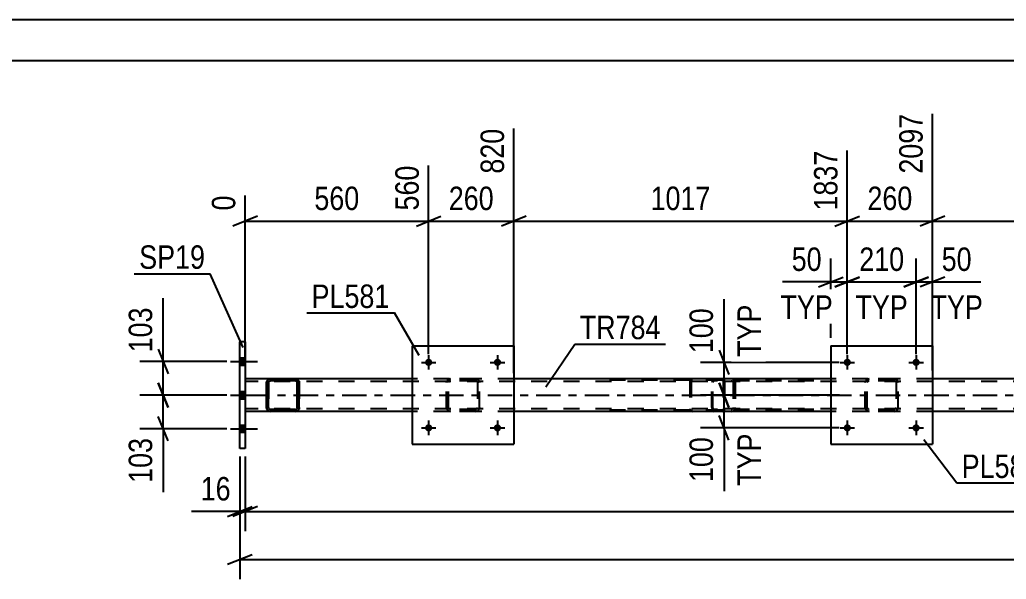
# Model space of a CAD drawing. Header units: millimetres. Extents: x 0 to 841, y 0 to 594.
# Drawn here: x 65.4 to 185.8, y 525.7 to 594 of the extents above; entities that cross this region are included whole.
import ezdxf

# ---------------------------------------------------------------- set-up
doc = ezdxf.new("R2010")
doc.units = ezdxf.units.MM
doc.linetypes.add('DXK_LINE_DOT2', pattern=[3.9198, 1.9599, -1.9599])
doc.linetypes.add('DXK_LINE_DOT3', pattern=[5.9187, 2.979, -0.9799, 0.9799, -0.9799])
doc.styles.add('Arial Narrow', font='ARIALN.TTF', dxfattribs={"height": 0.2})

# ---------------------------------------------------------------- blocks, each defined once
blk = doc.blocks.new('Unknown-318885327-1133')
at = {"color": 5, "linetype": 'Continuous'}
for p, q in [((841, 594), (0, 594)), ((836, 589), (5, 589))]:
    blk.add_line(p, q, dxfattribs=at)
blk = doc.blocks.new('Part-318885327-2952 - 2884')
at = {"color": 2, "linetype": 'Continuous'}
for p, q in [((164.42, 554.17), (164.42, 542.17)), ((164.42, 554.17), (176.82, 554.17)), ((176.82, 554.17), (176.82, 542.17)), ((164.42, 542.17), (176.82, 542.17))]:
    blk.add_line(p, q, dxfattribs=at)
blk = doc.blocks.new('Part-318885327-2953 - 2884')
at = {"color": 7, "linetype": 'DXK_LINE_DOT2'}
for p, q in [((117.84, 550.13), (118.02, 550.17)), ((118.02, 550.17), (117.84, 550.13)), ((121.06, 550.17), (118.02, 550.17)), ((121.06, 550.17), (121.24, 550.13)), ((121.24, 550.13), (121.06, 550.17)), ((117.54, 549.69), (117.58, 549.87)), ((117.58, 549.87), (117.54, 549.69)), ((117.54, 546.65), (117.54, 549.69)), ((117.78, 549.69), (117.8, 549.78)), ((117.78, 546.65), (117.78, 549.69)), ((117.8, 549.78), (117.85, 549.86)), ((117.85, 549.86), (117.93, 549.91)), ((117.93, 549.91), (118.02, 549.93)), ((121.06, 549.93), (118.02, 549.93)), ((121.06, 549.93), (121.15, 549.91)), ((121.15, 549.91), (121.23, 549.86)), ((121.23, 549.86), (121.28, 549.78)), ((121.28, 549.78), (121.3, 549.69)), ((121.3, 549.69), (121.3, 546.65)), ((121.5, 549.87), (121.54, 549.69)), ((121.54, 549.69), (121.5, 549.87)), ((121.54, 546.65), (121.54, 549.69)), ((117.58, 546.46), (117.54, 546.65)), ((117.54, 546.65), (117.58, 546.46)), ((117.8, 546.55), (117.78, 546.65)), ((117.85, 546.48), (117.8, 546.55)), ((117.93, 546.42), (117.85, 546.48)), ((121.23, 546.48), (121.15, 546.42)), ((121.28, 546.55), (121.23, 546.48)), ((121.3, 546.65), (121.28, 546.55)), ((121.54, 546.65), (121.5, 546.46)), ((121.5, 546.46), (121.54, 546.65)), ((118.02, 546.17), (117.84, 546.2)), ((117.84, 546.2), (118.02, 546.17)), ((118.02, 546.41), (117.93, 546.42)), ((121.06, 546.41), (118.02, 546.41)), ((121.06, 546.17), (118.02, 546.17)), ((121.15, 546.42), (121.06, 546.41)), ((121.24, 546.2), (121.06, 546.17)), ((121.06, 546.17), (121.24, 546.2))]:
    blk.add_line(p, q, dxfattribs=at)
at = {"color": 7, "linetype": 'DXK_LINE_DOT3'}
blk.add_line((119.54, 548.17), (119.54, 548.17), dxfattribs=at)
at = {"color": 7, "linetype": 'DXK_LINE_DOT2'}
for centre, start, end in [((118.02, 549.69), 112.5, 157.5), ((118.02, 549.69), 112.5, 157.5), ((121.06, 549.69), 22.5, 67.5), ((121.06, 549.69), 22.5, 67.5), ((118.02, 546.65), 202.5, 247.5), ((118.02, 546.65), 202.5, 247.5), ((121.06, 546.65), 292.5, 337.5), ((121.06, 546.65), 292.5, 337.5)]:
    blk.add_arc(centre, 0.48, start, end, dxfattribs=at)
blk = doc.blocks.new('Part-318885327-2958 - 2884')
at = {"color": 2, "linetype": 'Continuous'}
for p, q in [((113.34, 554.17), (113.34, 542.17)), ((113.34, 554.17), (125.74, 554.17)), ((125.74, 554.17), (125.74, 542.17)), ((113.34, 542.17), (125.74, 542.17))]:
    blk.add_line(p, q, dxfattribs=at)
blk = doc.blocks.new('Part-318885327-2959 - 2884')
at = {"color": 2, "linetype": 'Continuous'}
for p, q in [((96.04, 550.17), (95.86, 550.13)), ((99.08, 550.17), (96.04, 550.17)), ((99.27, 550.13), (99.08, 550.17)), ((95.6, 549.87), (95.56, 549.69)), ((95.56, 546.65), (95.56, 549.69)), ((95.56, 549.69), (95.56, 549.69)), ((95.8, 549.69), (95.82, 549.78)), ((95.8, 546.65), (95.8, 549.69)), ((95.8, 549.69), (95.8, 549.69)), ((95.82, 549.78), (95.87, 549.86)), ((95.87, 549.86), (95.95, 549.91)), ((95.95, 549.91), (96.04, 549.93)), ((99.08, 549.93), (96.04, 549.93)), ((99.08, 549.93), (99.17, 549.91)), ((99.17, 549.91), (99.25, 549.86)), ((99.25, 549.86), (99.3, 549.78)), ((99.3, 549.78), (99.32, 549.69)), ((99.32, 546.65), (99.32, 549.69)), ((99.32, 549.69), (99.32, 549.69)), ((99.56, 549.69), (99.53, 549.87)), ((99.56, 546.65), (99.56, 549.69)), ((99.56, 549.69), (99.56, 549.69)), ((95.56, 546.65), (95.56, 546.65)), ((95.56, 546.65), (95.6, 546.46)), ((95.8, 546.65), (95.8, 546.65)), ((95.82, 546.55), (95.8, 546.65)), ((95.82, 546.55), (95.87, 546.48)), ((95.87, 546.48), (95.95, 546.42)), ((99.17, 546.42), (99.25, 546.48)), ((99.3, 546.55), (99.25, 546.48)), ((99.32, 546.65), (99.3, 546.55)), ((99.32, 546.65), (99.32, 546.65)), ((99.53, 546.46), (99.56, 546.65)), ((99.56, 546.65), (99.56, 546.65)), ((95.86, 546.2), (96.04, 546.17)), ((96.04, 546.41), (95.95, 546.42)), ((99.08, 546.41), (96.04, 546.41)), ((99.08, 546.17), (96.04, 546.17)), ((99.08, 546.41), (99.17, 546.42)), ((99.08, 546.17), (99.27, 546.2))]:
    blk.add_line(p, q, dxfattribs=at)
at = {"color": 7, "linetype": 'DXK_LINE_DOT2'}
for p, q in [((95.86, 550.13), (96.04, 550.17)), ((99.08, 550.17), (99.27, 550.13)), ((95.56, 549.69), (95.6, 549.87)), ((95.56, 546.65), (95.56, 549.69)), ((95.82, 549.78), (95.8, 549.69)), ((95.8, 549.69), (95.8, 546.65)), ((95.82, 549.78), (95.82, 549.78)), ((95.87, 549.86), (95.87, 549.86)), ((95.95, 549.91), (95.95, 549.91)), ((99.08, 549.93), (99.08, 549.93)), ((99.17, 549.91), (99.17, 549.91)), ((99.25, 549.86), (99.25, 549.86)), ((99.32, 549.69), (99.3, 549.78)), ((99.32, 549.69), (99.32, 546.65)), ((99.53, 549.87), (99.56, 549.69)), ((99.56, 549.69), (99.56, 546.65)), ((95.6, 546.46), (95.56, 546.65)), ((95.8, 546.65), (95.82, 546.55)), ((95.82, 546.55), (95.82, 546.55)), ((99.3, 546.55), (99.32, 546.65)), ((99.56, 546.65), (99.53, 546.46)), ((96.04, 546.17), (95.86, 546.2)), ((99.08, 546.41), (99.08, 546.41)), ((99.27, 546.2), (99.08, 546.17))]:
    blk.add_line(p, q, dxfattribs=at)
at = {"color": 2, "linetype": 'Continuous'}
for centre, start, end in [((96.04, 549.69), 112.5, 157.5), ((99.08, 549.69), 22.5, 67.5), ((96.04, 546.65), 202.5, 247.5), ((99.08, 546.65), 292.5, 337.5)]:
    blk.add_arc(centre, 0.48, start, end, dxfattribs=at)
at = {"color": 7, "linetype": 'DXK_LINE_DOT2'}
for centre, start, end in [((96.04, 549.69), 112.5, 157.5), ((99.08, 549.69), 22.5, 67.5), ((96.04, 546.65), 202.5, 247.5), ((99.08, 546.65), 292.5, 337.5)]:
    blk.add_arc(centre, 0.48, start, end, dxfattribs=at)
blk = doc.blocks.new('Part-318885327-2979 - 2884')
at = {"color": 7, "linetype": 'DXK_LINE_DOT2'}
for p, q in [((168.92, 550.13), (169.1, 550.17)), ((169.1, 550.17), (168.92, 550.13)), ((172.14, 550.17), (169.1, 550.17)), ((172.14, 550.17), (172.32, 550.13)), ((172.32, 550.13), (172.14, 550.17)), ((168.62, 549.69), (168.66, 549.87)), ((168.66, 549.87), (168.62, 549.69)), ((168.62, 546.65), (168.62, 549.69)), ((168.86, 549.69), (168.88, 549.78)), ((168.86, 546.65), (168.86, 549.69)), ((168.88, 549.78), (168.93, 549.86)), ((168.93, 549.86), (169.01, 549.91)), ((169.01, 549.91), (169.1, 549.93)), ((172.14, 549.93), (169.1, 549.93)), ((172.14, 549.93), (172.23, 549.91)), ((172.23, 549.91), (172.31, 549.86)), ((172.31, 549.86), (172.36, 549.78)), ((172.36, 549.78), (172.38, 549.69)), ((172.38, 549.69), (172.38, 546.65)), ((172.58, 549.87), (172.62, 549.69)), ((172.62, 549.69), (172.58, 549.87)), ((172.62, 546.65), (172.62, 549.69)), ((168.66, 546.46), (168.62, 546.65)), ((168.62, 546.65), (168.66, 546.46)), ((168.88, 546.55), (168.86, 546.65)), ((168.93, 546.48), (168.88, 546.55)), ((169.01, 546.42), (168.93, 546.48)), ((172.31, 546.48), (172.23, 546.42)), ((172.36, 546.55), (172.31, 546.48)), ((172.38, 546.65), (172.36, 546.55)), ((172.62, 546.65), (172.58, 546.46)), ((172.58, 546.46), (172.62, 546.65)), ((169.1, 546.17), (168.92, 546.2)), ((168.92, 546.2), (169.1, 546.17)), ((169.1, 546.41), (169.01, 546.42)), ((172.14, 546.41), (169.1, 546.41)), ((172.14, 546.17), (169.1, 546.17)), ((172.23, 546.42), (172.14, 546.41)), ((172.32, 546.2), (172.14, 546.17)), ((172.14, 546.17), (172.32, 546.2))]:
    blk.add_line(p, q, dxfattribs=at)
at = {"color": 7, "linetype": 'DXK_LINE_DOT3'}
blk.add_line((170.62, 548.17), (170.62, 548.17), dxfattribs=at)
at = {"color": 7, "linetype": 'DXK_LINE_DOT2'}
for centre, start, end in [((169.1, 549.69), 112.5, 157.5), ((169.1, 549.69), 112.5, 157.5), ((172.14, 549.69), 22.5, 67.5), ((172.14, 549.69), 22.5, 67.5), ((169.1, 546.65), 202.5, 247.5), ((169.1, 546.65), 202.5, 247.5), ((172.14, 546.65), 292.5, 337.5), ((172.14, 546.65), 292.5, 337.5)]:
    blk.add_arc(centre, 0.48, start, end, dxfattribs=at)
blk = doc.blocks.new('Bolt-318885327-2934 - 2884')
at = {"linetype": 'Continuous'}
for points in [[(115.78, 544.17, -1), (114.9, 544.17, -1)], [(124.18, 544.17, -1), (123.3, 544.17, -1)]]:
    blk.add_hatch(color=1, dxfattribs=at).paths.add_polyline_path(points)
at = {"color": 1, "linetype": 'Continuous'}
for p, q in [((114.46, 544.17), (116.22, 544.17)), ((115.34, 545.05), (115.34, 543.29)), ((122.86, 544.17), (124.62, 544.17)), ((123.74, 545.05), (123.74, 543.29))]:
    blk.add_line(p, q, dxfattribs=at)
blk = doc.blocks.new('Bolt-318885327-2935 - 2884')
at = {"linetype": 'Continuous'}
for points in [[(115.78, 552.17, -1), (114.9, 552.17, -1)], [(124.18, 552.17, -1), (123.3, 552.17, -1)]]:
    blk.add_hatch(color=1, dxfattribs=at).paths.add_polyline_path(points)
at = {"color": 1, "linetype": 'Continuous'}
for p, q in [((115.34, 553.05), (115.34, 551.29)), ((123.74, 553.05), (123.74, 551.29)), ((114.46, 552.17), (116.22, 552.17)), ((122.86, 552.17), (124.62, 552.17))]:
    blk.add_line(p, q, dxfattribs=at)
blk = doc.blocks.new('Bolt-318885327-2940 - 2884')
at = {"linetype": 'Continuous'}
for points in [[(166.86, 544.17, -1), (165.98, 544.17, -1)], [(175.26, 544.17, -1), (174.38, 544.17, -1)]]:
    blk.add_hatch(color=1, dxfattribs=at).paths.add_polyline_path(points)
at = {"color": 1, "linetype": 'Continuous'}
for p, q in [((165.54, 544.17), (167.3, 544.17)), ((166.42, 545.05), (166.42, 543.29)), ((173.94, 544.17), (175.7, 544.17)), ((174.82, 545.05), (174.82, 543.29))]:
    blk.add_line(p, q, dxfattribs=at)
blk = doc.blocks.new('Bolt-318885327-2941 - 2884')
at = {"linetype": 'Continuous'}
for points in [[(166.86, 552.17, -1), (165.98, 552.17, -1)], [(175.26, 552.17, -1), (174.38, 552.17, -1)]]:
    blk.add_hatch(color=1, dxfattribs=at).paths.add_polyline_path(points)
at = {"color": 1, "linetype": 'Continuous'}
for p, q in [((166.42, 553.05), (166.42, 551.29)), ((174.82, 553.05), (174.82, 551.29)), ((165.54, 552.17), (167.3, 552.17)), ((173.94, 552.17), (175.7, 552.17))]:
    blk.add_line(p, q, dxfattribs=at)
blk = doc.blocks.new('Part-318885327-3022 - 2884')
at = {"color": 7, "linetype": 'DXK_LINE_DOT2'}
for p, q in [((151.11, 550.17), (135.78, 550.17)), ((147.53, 550.17), (147.4, 550.14)), ((151.24, 550.14), (151.11, 550.17)), ((151.11, 550.01), (135.78, 550.01)), ((147.22, 549.97), (147.19, 549.85)), ((147.19, 549.85), (147.19, 546.49)), ((147.36, 549.85), (147.37, 549.91)), ((147.36, 549.85), (147.36, 546.49)), ((147.37, 549.91), (147.41, 549.96)), ((147.41, 549.96), (147.46, 549.99)), ((147.46, 549.99), (147.53, 550.01)), ((151.11, 550.01), (151.17, 549.99)), ((151.17, 549.99), (151.19, 549.98)), ((151.19, 549.98), (151.23, 549.96)), ((151.23, 549.96), (151.26, 549.91)), ((151.26, 549.91), (151.28, 549.85)), ((151.28, 549.85), (151.28, 546.49)), ((151.45, 549.85), (151.42, 549.97)), ((151.45, 549.85), (151.45, 546.49)), ((147.19, 546.49), (147.22, 546.36)), ((147.37, 546.43), (147.36, 546.49)), ((151.28, 546.49), (151.26, 546.43)), ((151.42, 546.36), (151.45, 546.49)), ((151.11, 546.33), (135.78, 546.33)), ((151.11, 546.17), (135.78, 546.17)), ((147.41, 546.37), (147.37, 546.43)), ((147.4, 546.19), (147.53, 546.17)), ((147.41, 546.37), (147.44, 546.35)), ((147.44, 546.35), (147.46, 546.34)), ((147.46, 546.34), (147.53, 546.33)), ((151.17, 546.34), (151.11, 546.33)), ((151.11, 546.17), (151.24, 546.19)), ((151.23, 546.37), (151.17, 546.34)), ((151.26, 546.43), (151.23, 546.37))]:
    blk.add_line(p, q, dxfattribs=at)
for centre, start, end in [((147.52, 549.83), 110.7583, 155.68), ((151.12, 549.83), 24.32, 69.2417), ((147.52, 546.5), 204.32, 249.2417), ((151.12, 546.5), 290.7583, 335.68)]:
    blk.add_arc(centre, 0.331, start, end, dxfattribs=at)
blk = doc.blocks.new('Part-318885327-3027 - 2884')
at = {"color": 2, "linetype": 'Continuous'}
for p, q in [((92.95, 554.67), (92.31, 554.67)), ((92.31, 541.67), (92.31, 554.67)), ((92.95, 554.67), (92.95, 541.67)), ((92.95, 541.67), (92.31, 541.67))]:
    blk.add_line(p, q, dxfattribs=at)
blk = doc.blocks.new('Part-318885327-3029 - 2884')
at = {"color": 7, "linetype": 'DXK_LINE_DOT2'}
for p, q in [((150.07, 550.13), (149.98, 550.03)), ((150.17, 550.17), (150.07, 550.13)), ((162.33, 550.17), (150.17, 550.17)), ((151.45, 549.93), (151.45, 550.17)), ((152.45, 550.13), (152.26, 550.17)), ((149.92, 549.87), (149.9, 549.69)), ((149.9, 546.65), (149.9, 549.69)), ((149.98, 550.03), (149.92, 549.87)), ((150.03, 549.69), (150.04, 549.78)), ((150.03, 546.65), (150.03, 549.69)), ((150.04, 549.78), (150.07, 549.86)), ((150.07, 549.86), (150.12, 549.91)), ((150.12, 549.91), (150.17, 549.93)), ((162.33, 549.93), (150.17, 549.93)), ((152.26, 549.93), (152.36, 549.91)), ((152.36, 549.91), (152.44, 549.86)), ((152.44, 549.86), (152.49, 549.78)), ((152.49, 549.78), (152.51, 549.69)), ((152.51, 549.69), (152.51, 546.65)), ((152.75, 549.77), (152.73, 549.87)), ((152.76, 549.69), (152.75, 549.77)), ((152.76, 549.69), (152.76, 546.65)), ((149.9, 546.65), (149.92, 546.46)), ((150.04, 546.55), (150.03, 546.65)), ((150.07, 546.48), (150.04, 546.55)), ((150.12, 546.42), (150.07, 546.48)), ((152.44, 546.48), (152.36, 546.42)), ((152.49, 546.55), (152.44, 546.48)), ((152.51, 546.65), (152.49, 546.55)), ((152.73, 546.46), (152.75, 546.56)), ((152.75, 546.56), (152.76, 546.65)), ((149.92, 546.46), (149.98, 546.31)), ((149.98, 546.31), (150.07, 546.2)), ((150.07, 546.2), (150.17, 546.17)), ((150.17, 546.41), (150.12, 546.42)), ((162.33, 546.41), (150.17, 546.41)), ((162.33, 546.17), (150.17, 546.17)), ((151.45, 546.17), (151.45, 546.41)), ((152.36, 546.42), (152.26, 546.41)), ((152.26, 546.17), (152.45, 546.2))]:
    blk.add_line(p, q, dxfattribs=at)
for centre, start, end in [((152.28, 549.67), 23.8494, 68.8059), ((152.28, 546.66), 291.1941, 336.1506)]:
    blk.add_arc(centre, 0.492, start, end, dxfattribs=at)
blk = doc.blocks.new('Part-318885327-3094 - 2884')
at = {"color": 2, "linetype": 'Continuous'}
for p, q in [((113.34, 550.17), (92.95, 550.17)), ((164.42, 550.17), (125.74, 550.17)), ((215.5, 550.17), (176.82, 550.17)), ((96.04, 546.17), (92.95, 546.17)), ((113.34, 546.17), (99.09, 546.17)), ((164.42, 546.17), (125.74, 546.17)), ((215.5, 546.17), (176.82, 546.17))]:
    blk.add_line(p, q, dxfattribs=at)
at = {"color": 7, "linetype": 'DXK_LINE_DOT2'}
for p, q in [((92.95, 550.17), (92.95, 546.17)), ((125.74, 550.17), (113.34, 550.17)), ((176.82, 550.17), (164.42, 550.17)), ((756.99, 549.85), (92.95, 549.85)), ((756.99, 546.49), (92.95, 546.49)), ((99.09, 546.17), (96.04, 546.17)), ((125.74, 546.17), (113.34, 546.17)), ((176.82, 546.17), (164.42, 546.17))]:
    blk.add_line(p, q, dxfattribs=at)
at = {"color": 7, "linetype": 'DXK_LINE_DOT3'}
blk.add_line((92.95, 548.17), (756.99, 548.17), dxfattribs=at)
blk = doc.blocks.new('Bolt-318885327-3095 - 2884')
at = {"linetype": 'Continuous'}
for points in [[(92.95, 551.83), (92.95, 552.71), (92.31, 552.71), (92.31, 551.83)], [(92.95, 551.83), (92.95, 552.71), (92.31, 552.71), (92.31, 551.83)], [(92.95, 551.83), (92.95, 552.71), (92.31, 552.71), (92.31, 551.83)], [(92.95, 547.73), (92.95, 548.61), (92.31, 548.61), (92.31, 547.73)], [(92.95, 547.73), (92.95, 548.61), (92.31, 548.61), (92.31, 547.73)], [(92.95, 543.63), (92.95, 544.51), (92.31, 544.51), (92.31, 543.63)], [(92.95, 543.63), (92.95, 544.51), (92.31, 544.51), (92.31, 543.63)], [(92.95, 543.63), (92.95, 544.51), (92.31, 544.51), (92.31, 543.63)]]:
    blk.add_hatch(color=1, dxfattribs=at).paths.add_polyline_path(points)
at = {"color": 1, "linetype": 'Continuous'}
for p, q in [((92.31, 552.71), (92.95, 552.71)), ((92.31, 552.71), (92.95, 552.71)), ((92.31, 552.71), (92.95, 552.71)), ((91.15, 552.27), (94.47, 552.27)), ((91.15, 552.27), (94.47, 552.27)), ((91.15, 552.27), (94.47, 552.27)), ((92.31, 551.83), (92.95, 551.83)), ((92.31, 551.83), (92.95, 551.83)), ((92.31, 551.83), (92.95, 551.83)), ((91.15, 548.17), (94.47, 548.17)), ((91.15, 548.17), (94.47, 548.17)), ((92.31, 548.61), (92.95, 548.61)), ((92.31, 548.61), (92.95, 548.61)), ((92.31, 547.73), (92.95, 547.73)), ((92.31, 547.73), (92.95, 547.73)), ((91.15, 544.07), (94.47, 544.07)), ((91.15, 544.07), (94.47, 544.07)), ((91.15, 544.07), (94.47, 544.07)), ((92.31, 544.51), (92.95, 544.51)), ((92.31, 544.51), (92.95, 544.51)), ((92.31, 544.51), (92.95, 544.51)), ((92.31, 543.63), (92.95, 543.63)), ((92.31, 543.63), (92.95, 543.63)), ((92.31, 543.63), (92.95, 543.63))]:
    blk.add_line(p, q, dxfattribs=at)
blk = doc.blocks.new('StraightDimension-318885327-8486 - 2884')
at = {"color": 7, "linetype": 'Continuous'}
for p, q in [((115.34, 553.17), (115.34, 576.2)), ((92.95, 551.78), (92.95, 572.54)), ((94.45, 570.01), (91.45, 568.81)), ((92.95, 569.41), (115.34, 569.41)), ((113.84, 568.81), (116.84, 570.01))]:
    blk.add_line(p, q, dxfattribs=at)
at = {"color": 0}
blk.add_wipeout([(107.49, 570.16), (107.49, 574.36), (100.8, 574.36), (100.8, 570.16)], dxfattribs=at)
at = {"color": 3, "style": 'Arial Narrow'}
blk.add_text('560', height=2.863, dxfattribs=at).set_placement((101.4, 570.76))
at = {"color": 0, "linetype": 'Continuous'}
for points in [[(114.74, 576.8), (110.54, 576.8), (110.54, 570.11), (114.74, 570.11)], [(92.35, 573.14), (88.15, 573.14), (88.15, 570.11), (92.35, 570.11)]]:
    blk.add_wipeout(points, dxfattribs=at)
at = {"color": 3, "linetype": 'Continuous', "style": 'Arial Narrow'}
for s, height, p in [('560', 2.863, (114.14, 570.71)), ('0', 2.86, (91.75, 570.71))]:
    blk.add_text(s, height=height, rotation=90.0002, dxfattribs=at).set_placement(p)
blk = doc.blocks.new('StraightDimension-318885327-3131 - 2884')
at = {"color": 7, "linetype": 'Continuous'}
for p, q in [((92.31, 540.67), (92.31, 525.69)), ((93.81, 528.69), (90.81, 527.49)), ((92.31, 528.09), (799.55, 528.09))]:
    blk.add_line(p, q, dxfattribs=at)
blk = doc.blocks.new('StraightDimension-318885327-3715 - 2884')
at = {"color": 7, "linetype": 'Continuous'}
for p, q in [((92.95, 540.67), (92.95, 531.56)), ((94.45, 534.56), (91.45, 533.36)), ((92.95, 533.96), (798.91, 533.96))]:
    blk.add_line(p, q, dxfattribs=at)
blk = doc.blocks.new('StraightDimension-318885327-3725 - 2884')
at = {"color": 7, "linetype": 'Continuous'}
for p, q in [((92.31, 540.67), (92.31, 531.56)), ((92.95, 540.67), (92.95, 531.56)), ((90.81, 533.36), (93.81, 534.56)), ((94.45, 534.56), (91.45, 533.36)), ((92.31, 533.96), (86.41, 533.96)), ((92.31, 533.96), (86.41, 533.96)), ((92.31, 533.96), (92.95, 533.96))]:
    blk.add_line(p, q, dxfattribs=at)
at = {"color": 0}
blk.add_wipeout([(91.79, 534.71), (91.79, 538.91), (86.93, 538.91), (86.93, 534.71)], dxfattribs=at)
at = {"color": 3, "style": 'Arial Narrow'}
blk.add_text('16', height=2.863, dxfattribs=at).set_placement((87.53, 535.31))
blk = doc.blocks.new('StraightDimension-318885327-3757 - 2884')
at = {"color": 7, "linetype": 'Continuous'}
for p, q in [((82.96, 552.27), (82.96, 560)), ((82.96, 552.27), (82.96, 560)), ((82.36, 553.77), (83.56, 550.77)), ((90.73, 552.27), (80.11, 552.27)), ((82.96, 548.17), (82.96, 552.27)), ((83.56, 546.67), (82.36, 549.67)), ((90.73, 548.17), (80.11, 548.17))]:
    blk.add_line(p, q, dxfattribs=at)
at = {"color": 0}
blk.add_wipeout([(82.21, 559.48), (78.01, 559.48), (78.01, 552.79), (82.21, 552.79)], dxfattribs=at)
at = {"color": 3, "style": 'Arial Narrow'}
blk.add_text('103', height=2.863, rotation=90.0002, dxfattribs=at).set_placement((81.61, 553.39))
blk = doc.blocks.new('StraightDimension-318885327-3770 - 2884')
at = {"color": 7, "linetype": 'Continuous'}
for p, q in [((82.36, 549.67), (83.56, 546.67)), ((90.73, 548.17), (80.11, 548.17)), ((82.96, 544.07), (82.96, 548.17)), ((83.56, 542.57), (82.36, 545.57)), ((90.73, 544.07), (80.11, 544.07)), ((82.96, 544.07), (82.96, 536.33)), ((82.96, 544.07), (82.96, 536.33))]:
    blk.add_line(p, q, dxfattribs=at)
at = {"color": 0}
blk.add_wipeout([(82.21, 543.54), (78.01, 543.54), (78.01, 536.86), (82.21, 536.86)], dxfattribs=at)
at = {"color": 3, "style": 'Arial Narrow'}
blk.add_text('103', height=2.863, rotation=90.0002, dxfattribs=at).set_placement((81.61, 537.46))
blk = doc.blocks.new('StraightDimension-318885327-3784 - 2884')
at = {"color": 7, "linetype": 'Continuous'}
for p, q in [((174.82, 553.17), (174.82, 564.83)), ((176.82, 555.17), (176.82, 564.83)), ((173.32, 561.38), (176.32, 562.58)), ((178.32, 562.58), (175.32, 561.38)), ((174.82, 561.98), (176.82, 561.98)), ((176.82, 561.98), (182.73, 561.98)), ((176.82, 561.98), (182.73, 561.98))]:
    blk.add_line(p, q, dxfattribs=at)
at = {"color": 0}
blk.add_wipeout([(182.2, 562.73), (182.2, 566.93), (177.34, 566.93), (177.34, 562.73)], dxfattribs=at)
at = {"color": 0, "linetype": 'Continuous'}
blk.add_wipeout([(183.57, 556.88), (183.57, 561.08), (175.98, 561.08), (175.98, 556.88)], dxfattribs=at)
at = {"color": 3, "style": 'Arial Narrow'}
blk.add_text('50', height=2.863, dxfattribs=at).set_placement((177.94, 563.33))
at = {"color": 3, "linetype": 'Continuous', "style": 'Arial Narrow'}
blk.add_text('TYP', height=2.863, dxfattribs=at).set_placement((176.58, 557.48))
blk = doc.blocks.new('StraightDimension-318885327-3797 - 2884')
at = {"color": 7, "linetype": 'Continuous'}
for p, q in [((166.42, 553.17), (166.42, 564.83)), ((174.82, 553.17), (174.82, 564.83)), ((164.92, 561.38), (167.92, 562.58)), ((176.32, 562.58), (173.32, 561.38)), ((166.42, 561.98), (174.82, 561.98))]:
    blk.add_line(p, q, dxfattribs=at)
at = {"color": 0}
blk.add_wipeout([(173.96, 562.73), (173.96, 566.93), (167.28, 566.93), (167.28, 562.73)], dxfattribs=at)
at = {"color": 0, "linetype": 'Continuous'}
blk.add_wipeout([(174.41, 556.88), (174.41, 561.08), (166.82, 561.08), (166.82, 556.88)], dxfattribs=at)
at = {"color": 3, "style": 'Arial Narrow'}
blk.add_text('210', height=2.863, dxfattribs=at).set_placement((167.88, 563.33))
at = {"color": 3, "linetype": 'Continuous', "style": 'Arial Narrow'}
blk.add_text('TYP', height=2.863, dxfattribs=at).set_placement((167.42, 557.48))
blk = doc.blocks.new('StraightDimension-318885327-3813 - 2884')
at = {"color": 7, "linetype": 'Continuous'}
for p, q in [((164.42, 555.17), (164.42, 564.83)), ((166.42, 553.17), (166.42, 564.83)), ((162.92, 561.38), (165.92, 562.58)), ((167.92, 562.58), (164.92, 561.38)), ((164.42, 561.98), (158.51, 561.98)), ((164.42, 561.98), (158.51, 561.98)), ((164.42, 561.98), (166.42, 561.98))]:
    blk.add_line(p, q, dxfattribs=at)
at = {"color": 0}
blk.add_wipeout([(163.89, 562.73), (163.89, 566.93), (159.04, 566.93), (159.04, 562.73)], dxfattribs=at)
at = {"color": 0, "linetype": 'Continuous'}
blk.add_wipeout([(165.26, 556.88), (165.26, 561.08), (157.67, 561.08), (157.67, 556.88)], dxfattribs=at)
at = {"color": 3, "style": 'Arial Narrow'}
blk.add_text('50', height=2.863, dxfattribs=at).set_placement((159.64, 563.33))
at = {"color": 3, "linetype": 'Continuous', "style": 'Arial Narrow'}
blk.add_text('TYP', height=2.863, dxfattribs=at).set_placement((158.27, 557.48))
blk = doc.blocks.new('StraightDimension-318885327-3827 - 2884')
at = {"color": 7, "linetype": 'Continuous'}
for p, q in [((151.38, 552.17), (151.38, 559.9)), ((151.38, 552.17), (151.38, 559.9)), ((150.78, 553.67), (151.98, 550.67)), ((165.42, 552.17), (148.53, 552.17)), ((151.38, 548.17), (151.38, 552.17)), ((151.98, 546.67), (150.78, 549.67)), ((165.45, 548.17), (148.53, 548.17))]:
    blk.add_line(p, q, dxfattribs=at)
at = {"color": 0, "linetype": 'Continuous'}
blk.add_wipeout([(156.48, 559.83), (152.28, 559.83), (152.28, 552.24), (156.48, 552.24)], dxfattribs=at)
at = {"color": 0}
blk.add_wipeout([(150.63, 559.38), (146.43, 559.38), (146.43, 552.69), (150.63, 552.69)], dxfattribs=at)
at = {"color": 3, "style": 'Arial Narrow'}
blk.add_text('100', height=2.863, rotation=90.0002, dxfattribs=at).set_placement((150.03, 553.29))
at = {"color": 3, "linetype": 'Continuous', "style": 'Arial Narrow'}
blk.add_text('TYP', height=2.863, rotation=90.0002, dxfattribs=at).set_placement((155.88, 552.84))
blk = doc.blocks.new('StraightDimension-318885327-3850 - 2884')
at = {"color": 7, "linetype": 'Continuous'}
for p, q in [((150.78, 549.67), (151.98, 546.67)), ((165.45, 548.17), (148.53, 548.17)), ((151.38, 544.17), (151.38, 548.17)), ((151.98, 542.67), (150.78, 545.67)), ((165.42, 544.17), (148.53, 544.17)), ((151.38, 544.17), (151.38, 536.43)), ((151.38, 544.17), (151.38, 536.43))]:
    blk.add_line(p, q, dxfattribs=at)
at = {"color": 0, "linetype": 'Continuous'}
blk.add_wipeout([(156.48, 544.09), (152.28, 544.09), (152.28, 536.5), (156.48, 536.5)], dxfattribs=at)
at = {"color": 0}
blk.add_wipeout([(150.63, 543.64), (146.43, 543.64), (146.43, 536.96), (150.63, 536.96)], dxfattribs=at)
at = {"color": 3, "style": 'Arial Narrow'}
blk.add_text('100', height=2.863, rotation=90.0002, dxfattribs=at).set_placement((150.03, 537.56))
at = {"color": 3, "linetype": 'Continuous', "style": 'Arial Narrow'}
blk.add_text('TYP', height=2.863, rotation=90.0002, dxfattribs=at).set_placement((155.88, 537.1))
blk = doc.blocks.new('StraightDimension-318885327-8482 - 2884')
at = {"color": 7, "linetype": 'Continuous'}
for p, q in [((176.82, 551.17), (176.82, 582.52)), ((217.5, 553.17), (217.5, 578.02)), ((178.32, 570.01), (175.32, 568.81)), ((176.82, 569.41), (217.5, 569.41)), ((216, 568.81), (219, 570.01))]:
    blk.add_line(p, q, dxfattribs=at)
at = {"color": 0}
blk.add_wipeout([(201.42, 570.16), (201.42, 574.36), (192.9, 574.36), (192.9, 570.16)], dxfattribs=at)
at = {"color": 3, "style": 'Arial Narrow'}
blk.add_text('1017', height=2.863, dxfattribs=at).set_placement((193.5, 570.76))
at = {"color": 0, "linetype": 'Continuous'}
blk.add_wipeout([(216.9, 578.62), (212.7, 578.62), (212.7, 570.11), (216.9, 570.11)], dxfattribs=at)
at = {"color": 3, "linetype": 'Continuous', "style": 'Arial Narrow'}
blk.add_text('3114', height=2.863, rotation=90.0002, dxfattribs=at).set_placement((216.3, 570.71))
blk = doc.blocks.new('StraightDimension-318885327-8483 - 2884')
at = {"color": 7, "linetype": 'Continuous'}
for p, q in [((176.82, 551.17), (176.82, 582.52)), ((166.42, 553.17), (166.42, 578.02)), ((164.92, 568.81), (167.92, 570.01)), ((166.42, 569.41), (176.82, 569.41)), ((178.32, 570.01), (175.32, 568.81))]:
    blk.add_line(p, q, dxfattribs=at)
at = {"color": 0}
blk.add_wipeout([(174.96, 570.16), (174.96, 574.36), (168.28, 574.36), (168.28, 570.16)], dxfattribs=at)
at = {"color": 3, "style": 'Arial Narrow'}
blk.add_text('260', height=2.863, dxfattribs=at).set_placement((168.88, 570.76))
at = {"color": 0, "linetype": 'Continuous'}
blk.add_wipeout([(176.22, 583.12), (172.02, 583.12), (172.02, 574.61), (176.22, 574.61)], dxfattribs=at)
at = {"color": 3, "linetype": 'Continuous', "style": 'Arial Narrow'}
blk.add_text('2097', height=2.863, rotation=90.0002, dxfattribs=at).set_placement((175.62, 575.21))
blk = doc.blocks.new('StraightDimension-318885327-8484 - 2884')
at = {"color": 7, "linetype": 'Continuous'}
for p, q in [((125.74, 550.85), (125.74, 580.7)), ((166.42, 553.17), (166.42, 578.02)), ((127.24, 570.01), (124.24, 568.81)), ((125.74, 569.41), (166.42, 569.41)), ((164.92, 568.81), (167.92, 570.01))]:
    blk.add_line(p, q, dxfattribs=at)
at = {"color": 0}
blk.add_wipeout([(150.34, 570.16), (150.34, 574.36), (141.82, 574.36), (141.82, 570.16)], dxfattribs=at)
at = {"color": 3, "style": 'Arial Narrow'}
blk.add_text('1017', height=2.863, dxfattribs=at).set_placement((142.42, 570.76))
at = {"color": 0, "linetype": 'Continuous'}
blk.add_wipeout([(165.82, 578.62), (161.62, 578.62), (161.62, 570.11), (165.82, 570.11)], dxfattribs=at)
at = {"color": 3, "linetype": 'Continuous', "style": 'Arial Narrow'}
blk.add_text('1837', height=2.863, rotation=90.0002, dxfattribs=at).set_placement((165.22, 570.71))
blk = doc.blocks.new('StraightDimension-318885327-8485 - 2884')
at = {"color": 7, "linetype": 'Continuous'}
for p, q in [((125.74, 550.85), (125.74, 580.7)), ((115.34, 553.17), (115.34, 576.2)), ((113.84, 568.81), (116.84, 570.01)), ((115.34, 569.41), (125.74, 569.41)), ((127.24, 570.01), (124.24, 568.81))]:
    blk.add_line(p, q, dxfattribs=at)
at = {"color": 0}
blk.add_wipeout([(123.88, 570.16), (123.88, 574.36), (117.2, 574.36), (117.2, 570.16)], dxfattribs=at)
at = {"color": 3, "style": 'Arial Narrow'}
blk.add_text('260', height=2.863, dxfattribs=at).set_placement((117.8, 570.76))
at = {"color": 0, "linetype": 'Continuous'}
blk.add_wipeout([(125.14, 581.3), (120.94, 581.3), (120.94, 574.61), (125.14, 574.61)], dxfattribs=at)
at = {"color": 3, "linetype": 'Continuous', "style": 'Arial Narrow'}
blk.add_text('820', height=2.863, rotation=90.0002, dxfattribs=at).set_placement((124.54, 575.21))
blk = doc.blocks.new('Mark-318885327-2954 - 2884')
at = {"color": 0}
blk.add_wipeout([(110.57, 558.81), (110.57, 561.81), (101.06, 561.81), (101.06, 558.81)], dxfattribs=at)
blk.add_wipeout([(110.57, 558.81), (110.57, 561.81), (101.06, 561.81), (101.06, 558.81)], dxfattribs=at)
at = {"color": 30, "linetype": 'Continuous'}
for p in [(100.46, 558.21), (114.17, 553.02)]:
    blk.add_line(p, (111.17, 558.21), dxfattribs=at)
at = {"color": 3, "style": 'Arial Narrow'}
blk.add_text('PL581', height=2.863, dxfattribs=at).set_placement((101.06, 558.81))
blk = doc.blocks.new('Mark-318885327-2948 - 2884')
at = {"color": 0}
blk.add_wipeout([(189.88, 538.05), (189.88, 541.05), (180.38, 541.05), (180.38, 538.05)], dxfattribs=at)
blk.add_wipeout([(189.88, 538.05), (189.88, 541.05), (180.38, 541.05), (180.38, 538.05)], dxfattribs=at)
at = {"color": 30, "linetype": 'Continuous'}
for p, q in [((175.76, 542.74), (179.78, 537.45)), ((179.78, 537.45), (190.48, 537.45))]:
    blk.add_line(p, q, dxfattribs=at)
at = {"color": 3, "style": 'Arial Narrow'}
blk.add_text('PL581', height=2.863, dxfattribs=at).set_placement((180.38, 538.05))
blk = doc.blocks.new('Mark-318885327-3023 - 2884')
at = {"color": 0}
blk.add_wipeout([(88.07, 563.59), (88.07, 566.59), (80.03, 566.59), (80.03, 563.59)], dxfattribs=at)
blk.add_wipeout([(88.07, 563.59), (88.07, 566.59), (80.03, 566.59), (80.03, 563.59)], dxfattribs=at)
at = {"color": 30, "linetype": 'Continuous'}
for p in [(79.43, 562.99), (92.71, 553.99)]:
    blk.add_line(p, (88.67, 562.99), dxfattribs=at)
at = {"color": 3, "style": 'Arial Narrow'}
blk.add_text('SP19', height=2.863, dxfattribs=at).set_placement((80.03, 563.59))
blk = doc.blocks.new('Mark-318885327-3090 - 2884')
at = {"color": 0}
blk.add_wipeout([(143.64, 555), (143.64, 558), (133.78, 558), (133.78, 555)], dxfattribs=at)
blk.add_wipeout([(143.64, 555), (143.64, 558), (133.78, 558), (133.78, 555)], dxfattribs=at)
at = {"color": 30, "linetype": 'Continuous'}
for p, q in [((129.65, 549.19), (133.18, 554.4)), ((133.18, 554.4), (144.24, 554.4))]:
    blk.add_line(p, q, dxfattribs=at)
at = {"color": 3, "style": 'Arial Narrow'}
blk.add_text('TR784', height=2.863, dxfattribs=at).set_placement((133.78, 555))

msp = doc.modelspace()

# ---------------------------------------------------------------- block references
for name in ['Unknown-318885327-1133', 'Part-318885327-3027 - 2884', 'Part-318885327-2958 - 2884', 'Part-318885327-2952 - 2884', 'Bolt-318885327-3095 - 2884', 'Bolt-318885327-2935 - 2884', 'Bolt-318885327-2941 - 2884', 'Part-318885327-3094 - 2884', 'Part-318885327-2959 - 2884', 'Part-318885327-2953 - 2884', 'Part-318885327-3022 - 2884', 'Part-318885327-3029 - 2884', 'Part-318885327-2979 - 2884', 'Bolt-318885327-2934 - 2884', 'Bolt-318885327-2940 - 2884']:
    msp.add_blockref(name, (0, 0))

# ---------------------------------------------------------------- next in the draw order: block references
for name in ['StraightDimension-318885327-8486 - 2884', 'StraightDimension-318885327-3784 - 2884', 'StraightDimension-318885327-3131 - 2884']:
    msp.add_blockref(name, (0, 0))

# ---------------------------------------------------------------- next in the draw order: block references
for name in ['StraightDimension-318885327-3797 - 2884', 'StraightDimension-318885327-3757 - 2884', 'StraightDimension-318885327-3715 - 2884']:
    msp.add_blockref(name, (0, 0))

# ---------------------------------------------------------------- next in the draw order: block references
for name in ['StraightDimension-318885327-8482 - 2884', 'StraightDimension-318885327-3813 - 2884', 'Mark-318885327-3023 - 2884', 'Mark-318885327-2948 - 2884', 'StraightDimension-318885327-3725 - 2884']:
    msp.add_blockref(name, (0, 0))

# ---------------------------------------------------------------- next in the draw order: block references
for name in ['StraightDimension-318885327-3827 - 2884', 'StraightDimension-318885327-3770 - 2884']:
    msp.add_blockref(name, (0, 0))

# ---------------------------------------------------------------- next in the draw order: block references
for name in ['StraightDimension-318885327-8483 - 2884', 'StraightDimension-318885327-3850 - 2884']:
    msp.add_blockref(name, (0, 0))

# ---------------------------------------------------------------- next in the draw order: block references
msp.add_blockref('StraightDimension-318885327-8484 - 2884', (0, 0))

# ---------------------------------------------------------------- next in the draw order: block references
for name in ['StraightDimension-318885327-8485 - 2884', 'Mark-318885327-3090 - 2884']:
    msp.add_blockref(name, (0, 0))

# ---------------------------------------------------------------- next in the draw order: block references
msp.add_blockref('Mark-318885327-2954 - 2884', (0, 0))

doc.saveas('drawing.dxf')
